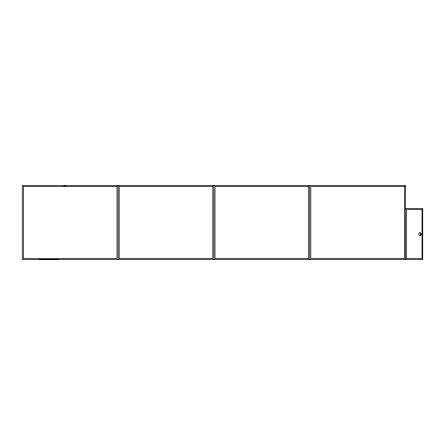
<?xml version="1.0" encoding="UTF-8"?>
<svg xmlns="http://www.w3.org/2000/svg" width="445" height="445" viewBox="0 0 445 445"><rect width="100%" height="100%" fill="white"/><g stroke="black" fill="none" stroke-linecap="round" stroke-linejoin="round"><path stroke-width="0.67" d="M57.75 259.63L57.444 259.424M63.874 185.888L64.798 185.354L65.721 185.888M58.006 259.63L58.34 259.424L39.733 259.424L40.067 259.424M58.356 259.424L58.006 259.424M405.606 208.516L422.75 208.516L422.75 259.63L22.25 259.63L22.25 185.354L405.606 185.354L405.606 259.63M419.902 234.076L422.044 234.076M40.184 259.424L40.645 259.424M40.311 259.424L40.645 259.63M309.77 185.354L309.77 259.63M213.928 185.354L213.928 259.63M118.092 185.354L118.092 259.63M117.024 186.422L23.318 186.422L23.318 258.562L117.024 258.562L117.024 186.422M212.86 186.422L119.16 186.422L119.16 258.562L212.86 258.562L212.86 186.422M308.702 186.422L214.996 186.422L214.996 258.562L308.702 258.562L308.702 186.422M404.538 186.422L310.838 186.422L310.838 258.562L404.538 258.562L404.538 186.422M422.044 209.567L406.313 209.567L406.313 258.578L422.044 258.578L422.044 209.567M420.659 235.205A1.596 1.074 -90 0 0 420.18 232.529A1.596 1.074 -90 0 0 418.867 234.487A1.596 1.074 -90 0 0 420.659 235.205"/></g></svg>
